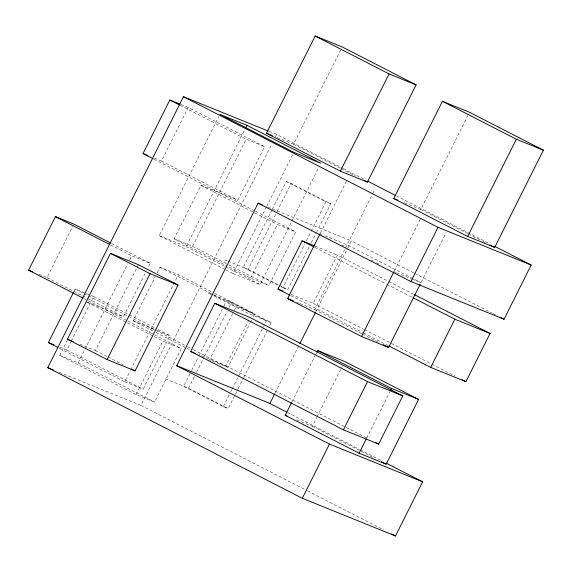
<?xml version="1.0" encoding="UTF-8"?>
<svg xmlns="http://www.w3.org/2000/svg" width="572" height="572" viewBox="0 0 572 572"><rect width="100%" height="100%" fill="white"/><g stroke="black" fill="none" stroke-linecap="round" stroke-linejoin="round"><path stroke-width="0.43" stroke-dasharray="2.86 2.15" d="M39.003 274.388L47.011 277.635L72.615 226.491M73.981 291.434L75.182 289.039L90.39 295.195M154.569 334.806L181.338 348.541L154.533 402.08L136.122 394.623L59.753 355.441L67.353 340.261M59.581 347.111L66.781 350.028L70.785 342.035M71.185 341.234L93.586 296.489L154.998 327.999M154.225 158.101L161.433 161.018L188.238 107.486L264.607 146.668L237.802 200.2L200.987 185.292L174.174 238.831L226.927 265.894M59.753 355.441L78.164 362.898L127.778 263.814M129.78 259.824L131.782 255.827L150.186 263.277L147.783 268.075M79.787 344.208L95.402 350.536L138.395 264.679M225.125 269.483L159.159 235.635L218.69 116.76M86.565 301.909L123.38 316.817L145.388 272.865M152.824 330.866L133.14 320.77L155.148 276.819M157.15 272.823L159.953 267.231L178.357 274.682L213.792 292.864M159.159 235.635L186.215 246.589L244.945 129.308M59.395 348.226L124.746 381.753L130.345 370.57M130.745 369.769L178.357 274.682M174.174 238.831L192.585 246.282L246.203 139.21L264.607 146.668M136.122 394.623L162.934 341.091L181.338 348.541M124.746 381.753L143.15 389.21L169.963 335.671L155.784 328.399M59.302 372.343L140.919 405.384L271.814 144.001M275.404 136.83L276.605 134.441L342.428 168.211M277.127 137.537L293.522 144.18L340.612 50.15M225.919 269.891L233.076 273.559L266.237 207.336M266.638 206.542L292.607 154.683M190.054 373.559L183.683 386.272L223.352 406.628L228.235 408.601L234.999 395.088M191.649 370.377L198.412 356.864M198.813 356.07L222.301 309.166M223.888 305.984L226.676 300.422L266.345 320.77L263.957 325.539M271.907 210.11L243.243 267.346L278.149 285.249M272.301 209.316L286.236 181.488L291.119 183.469L330.78 203.818L316.852 231.639M165.279 378.821L188.567 388.252L194.537 376.326M196.532 372.351L204.097 357.25M204.49 356.456L227.184 311.147M229.172 307.171L231.56 302.402L271.228 322.751L269.634 325.933M228.035 261.182L248.126 269.319L276.784 212.083M277.184 211.29L291.119 183.469M232.718 313.606L209.516 359.952L227.921 367.403L249.928 323.452M234.32 310.41L236.322 306.413L254.733 313.864L253.131 317.06M250.543 278.013L277.356 224.474L295.76 231.932L268.954 285.464L250.543 278.013L227.713 266.295M233.076 273.559L260.124 284.513L318.854 167.231M201.337 355.791L225.897 365.737L249.642 318.325M250.329 322.658L251.53 320.256M223.352 406.628L229.322 394.701M230.916 391.52L231.71 389.932M232.11 389.139L238.081 377.213M238.474 376.419L263.556 326.34M281.324 286.879L282.904 287.695L304.805 243.972M306.392 240.791L310.775 232.046M311.168 231.252L325.897 201.837L330.78 203.818M235.399 394.294L237.788 389.525M238.188 388.731L243.357 378.392M243.758 377.599L267.246 330.702M282.904 287.695L287.787 289.668L309.681 245.946M311.275 242.771L316.452 232.432M320.434 233.061L346.375 181.267M291.077 294.365L313.184 303.31L337.323 255.112L387.973 281.095M299.914 303.582L314.664 309.552L345.109 248.756M345.502 247.969L372.229 194.609M372.629 193.808L374.224 190.619M275.075 393.078L298.62 346.06M315.78 311.797L347.304 248.841M347.704 248.041L351.294 240.869L413.813 272.951M291.935 401.866L314.865 356.07M315.258 355.276L316.445 352.91M296.689 419.934L312.262 426.24L316.609 417.553M317.002 416.759L342.306 366.23M404.411 202.845L420.806 209.481L469.09 113.056M394.351 270.985L420.284 219.183M411.983 279.079L420.999 282.732L446.139 232.525M366.638 438.202L389.961 391.62M269.183 131.438L276.605 134.441M181.038 104.569L188.238 107.486M268.025 207.157L351.294 240.869M320.034 233.862L321.678 234.52M324.953 235.85L347.09 244.809L420.999 282.732M393.951 271.779L395.588 272.444M396.41 272.772L411.161 278.75M315.215 246.16L337.323 255.112M224.832 259.888L227.234 260.861M296.632 302.252L299.092 303.246M210.668 293.944L208.272 292.971L212.233 295.002M213.871 295.238L231.56 302.402M271.228 322.751L247.933 313.32L213.027 295.409M91.191 295.517L93.586 296.489M133.14 320.77L156.356 330.166M157.157 330.487L169.963 335.671M343.214 168.618L364.629 179.601M396.353 195.881L489.932 243.887M293.522 144.18L340.411 168.232M341.205 168.64L355.512 175.983M420.806 209.481L467.696 233.54M468.489 233.948L482.003 240.876M482.797 241.284L485.178 242.507M180.066 105.284L246.203 139.21M286.236 181.488L325.897 201.837M414.607 273.352L492.163 313.149M492.95 313.549L495.323 314.772M341.498 244.866L343.879 246.089M370.899 259.953L373.287 261.175M376.462 262.813L378.85 264.035M161.433 161.018L237.802 200.2M154.047 159.223L254.819 210.925M255.605 211.325L295.76 231.932M388.76 281.503L413.299 294.087M200.987 185.292L253.732 212.355M254.519 212.763L277.356 224.474M314.779 247.354L386 283.898M386.794 284.298L412.912 297.697M248.126 269.319L287.787 289.668M313.184 303.31L363.835 329.3M364.621 329.708L431.102 363.813M431.896 364.214L454.847 375.99M290.64 295.552L362.655 332.504M363.449 332.911L387.98 345.495M192.585 246.282L228.013 264.457M228.8 264.865L268.954 285.464M314.664 309.552L361.554 333.612M362.348 334.019L379.043 342.585M186.215 246.589L225.153 266.566M225.947 266.981L260.124 284.513M214.579 293.264L254.733 313.864M159.953 267.231L236.322 306.413M111.604 243.486L150.186 263.277M110.518 244.916L131.782 255.827M225.897 365.737L345.402 427.048M346.189 427.456L367.56 438.417M75.182 289.039L87.781 295.502M88.567 295.903L127.935 316.101M128.721 316.509L186.98 346.396M187.766 346.804L192.492 349.227M193.279 349.628L227.921 367.403M155.977 332.482L185.893 347.833M186.679 348.234L189.832 349.849M47.011 277.635L87.159 298.234M87.945 298.634L123.38 316.817M83.712 298.455L127.013 320.67M127.799 321.078L153.782 334.405M87.352 302.309L126.712 322.508M127.506 322.915L162.934 341.091M287.294 412.369L359.316 449.32M360.103 449.728L382.26 461.096M312.262 426.24L373.459 457.636M188.567 388.252L228.235 408.601M95.402 350.536L107.307 356.635M108.101 357.042L123.173 364.779M66.781 350.028L143.15 389.21M78.164 362.898L154.533 402.08M140.919 405.384L306.671 490.426M307.464 490.826L383.59 529.886"/><path stroke-width="0.86" d="M82.926 298.048L28.6 270.177L55.405 216.645L73.817 224.095L110.818 243.079M57.822 347.418L48.37 342.571L73.581 292.235M153.253 158.816L143.021 153.568L169.827 100.028L180.237 104.24M386.222 463.127L422.622 481.803L395.488 535.993L302.323 498.276L47.762 367.667L183.44 96.725L268.361 131.102M67.453 339.217L110.446 253.367L138.395 264.679L178.064 285.035L135.071 370.885L107.121 359.566L67.453 339.217L73.209 341.548M107.121 359.566L150.114 273.716L178.064 285.035M245.738 127.713L246.94 125.318L320.849 163.242L293.801 152.288L219.891 114.364L246.94 125.318M266.473 133.226L315.158 36.007L342.206 46.961L416.116 84.878L367.431 182.096L340.383 171.15L266.473 133.226L272.208 135.55M422.622 481.803L329.458 444.087L176.719 365.722L258.129 203.153L262.255 204.819M190.69 351.48L214.829 303.282L250.035 317.531L402.774 395.896L378.635 444.101L343.429 429.844L190.69 351.48L195.603 353.475M289.847 295.152L277.978 289.06L302.116 240.855L314.4 245.831M340.383 171.15L389.067 73.931L416.116 84.878M420.206 284.313L388.581 347.476L361.525 336.522L287.616 298.605L320.034 233.862M176.719 365.722L269.884 403.439L274.674 393.879M299.814 343.672L315.379 312.591M316.838 352.123L317.632 350.543L344.68 361.497L418.597 399.413L386.171 464.157L359.123 453.21L285.213 415.286L291.534 402.652M393.758 198.527L442.435 101.308L469.49 112.262L543.4 150.186L494.716 247.404L467.667 236.45L393.758 198.527L397.855 200.186M361.525 336.522L393.951 271.779M302.323 498.276L329.458 444.087M410.868 281.517L438.002 227.327L531.166 265.043L504.032 319.233L410.868 281.517L258.129 203.153M343.429 429.844L367.567 381.646L402.774 395.896M359.123 453.21L366.237 438.996M390.755 390.04L391.541 388.467L418.597 399.413M467.667 236.45L516.352 139.232L543.4 150.186M430.716 367.424L454.854 319.219L490.061 333.476L465.923 381.674L430.716 367.424L388.774 345.903M143.021 153.568L147.826 155.512M277.978 289.06L282.89 291.048M287.616 298.605L293.35 300.922M28.6 270.177L32.604 271.8M285.213 415.286L286.851 415.951M48.37 342.571L53.975 344.844M47.762 367.667L53.532 370.005M315.158 36.007L389.067 73.931M442.435 101.308L516.352 139.232M367.803 181.231L395.559 195.474M494.687 246.332L531.166 265.043M364.257 180.466L367.431 182.096M489.947 244.952L494.716 247.404M183.44 96.725L438.002 227.327M169.827 100.028L179.279 104.876M500.078 317.203L504.032 319.233M414.085 294.494L490.061 333.476M302.116 240.855L313.985 246.947M412.912 297.697L454.854 319.219M461.969 379.644L465.923 381.674M383.018 344.623L388.581 347.476M317.632 350.543L391.541 388.467M55.405 216.645L109.731 244.516M214.829 303.282L367.567 381.646M110.446 253.367L150.114 273.716M375.475 442.478L378.635 444.101M269.884 403.439L286.508 411.969M381.402 461.711L386.171 464.157M131.896 369.255L135.071 370.885M391.52 533.955L395.488 535.993"/></g></svg>
